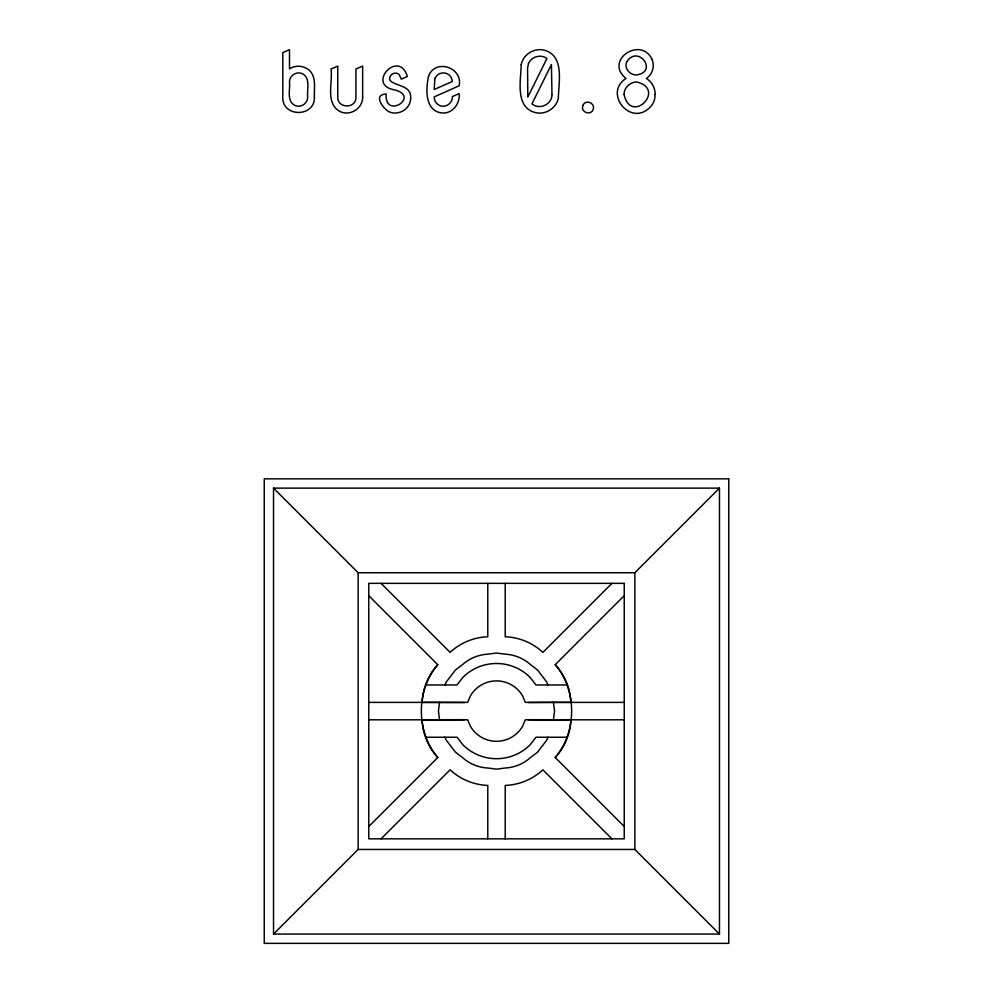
<?xml version="1.0" encoding="UTF-8"?>
<svg xmlns="http://www.w3.org/2000/svg" width="993" height="993" viewBox="0 0 993 993"><rect width="100%" height="100%" fill="white"/><g stroke="black" fill="none" stroke-linecap="round" stroke-linejoin="round"><path stroke-width="1.49" d="M655.107 94.534L654.772 98.369A16.409 16.409 0 0 1 649.658 107.616C630.257 126.868 603.223 92.994 626 78.459C603.645 60.399 640.882 35.661 652.041 59.381M624.237 595.663L555.224 664.689A58.699 58.699 0 0 1 570.838 702.386L525.297 702.386L522.653 695.994A30.2 30.2 0 0 0 470.347 695.994L467.703 702.386L439.576 702.386L438.434 711.087L439.576 719.801L467.703 719.801L470.347 726.193A30.2 30.2 0 0 0 522.653 726.193L525.297 719.801L570.838 719.801A58.699 58.699 0 0 1 555.224 757.498L624.237 826.511M528.475 719.664L553.424 719.801L554.566 711.087L553.424 702.386L528.475 702.523M624.063 94.397C623.976 87.682 629.86 82.58 636.228 81.86C667.271 88.923 631.039 125.552 624.063 94.534M289.497 81.736C289.571 75.592 296.311 71.211 301.996 73.544C311.032 77.727 306.738 89.531 307.693 97.165C307.718 103.297 301.09 107.989 295.355 105.618C286.158 101.509 290.39 89.68 289.497 81.985M410.668 98.381C410.519 108.895 398.888 115.833 389.355 111.936C383.36 108.945 372.387 94.707 386.165 93.938C384.303 119.979 420.672 96.78 394.817 89.916C365.374 85.125 398.764 48.285 407.391 76.498L401.309 79.179L399.26 74.773C395.512 70.478 387.779 75.17 390.026 80.47C396.567 86.751 411.499 85.038 410.668 98.257M445.013 684.959L446.217 682.067L455.439 670.039L462.415 664.689A41.296 41.296 0 0 1 487.786 654.176L496.5 653.034L505.214 654.176A41.296 41.296 0 0 1 530.585 664.689L537.561 670.039L546.783 682.067L547.987 684.959M547.987 737.228L546.783 740.12L537.561 752.148L530.585 757.498A41.296 41.296 0 0 1 505.214 768.011L496.5 769.153L487.786 768.011A41.296 41.296 0 0 1 462.415 757.498L455.439 752.148L446.217 740.12L445.013 737.228M368.763 595.663L437.776 664.689C415.893 690.309 415.893 731.878 437.776 757.498L368.763 826.511M555.224 757.498C577.107 731.878 577.107 690.309 555.224 664.689M611.924 583.35L542.91 652.376A58.699 58.699 0 0 0 505.214 636.761L505.214 583.35M273.534 934.065L358.138 849.449L634.862 849.449L719.466 934.065L719.466 488.122L273.534 488.122L273.534 934.065L719.466 934.065M634.862 849.449L634.862 572.738L719.466 488.122M381.076 838.837L450.09 769.811A58.699 58.699 0 0 0 487.786 785.426L487.786 838.837M464.525 719.664L422.162 719.801A58.699 58.699 0 0 0 437.776 757.498M273.534 488.122L358.138 572.738L634.862 572.738M426.32 684.959L457.053 684.959L462.837 677.425A47.614 47.614 0 0 1 530.163 677.425L535.947 684.959L566.68 684.959M368.763 702.386L439.576 702.386M553.424 702.386L624.237 702.386M368.763 719.801L439.576 719.801M553.424 719.801L624.237 719.801M426.32 737.228L457.053 737.228L462.837 744.762A47.614 47.614 0 0 0 530.163 744.762L535.947 737.228L566.68 737.228M464.525 702.523L422.162 702.386A58.699 58.699 0 0 1 437.776 664.689M381.076 583.35L450.09 652.376A58.699 58.699 0 0 1 487.786 636.761L487.786 583.35M611.924 838.837L542.91 769.811A58.699 58.699 0 0 1 505.214 785.426L505.214 838.837M655.107 94.397C655.306 87.992 651.805 81.91 646.468 78.459L648.516 76.746A15.801 15.801 0 0 0 652.041 59.381M358.138 572.738L358.138 849.449M521.201 64.632C520.928 80.098 514.585 107.865 535.972 112.73C545.815 114.853 556.415 108.038 558.339 98.121C558.625 82.642 564.93 54.913 543.543 50.035C533.7 47.912 523.112 54.727 521.201 64.632M582.941 105.395C580.086 111.824 590.5 116.28 593.057 109.664C595.912 103.235 585.498 98.779 582.941 105.395M362.644 97.302C362.73 108.163 350.802 116.02 340.798 111.911C324.674 104.054 333.027 82.804 331.017 69.026L337.732 66.097L337.732 97.165C337.409 108.709 356.189 108.92 355.928 97.302L355.928 69.026L362.644 66.097L362.644 97.302M428.641 75.803C425.587 89.072 424.644 112.159 443.25 113.065C453.18 113.028 460.231 103.036 459.114 93.603L452.398 96.582C452.808 103.049 445.845 108.125 439.825 105.593A9.21 9.21 0 0 1 434.189 96.88L459.114 85.808C463.234 67.723 435.666 58.239 428.641 75.803M314.409 97.302C314.942 117.459 282.198 117.509 282.782 97.302L282.782 52.629L289.497 49.687L289.497 68.902C295.678 64.657 304.342 65.612 309.754 70.702C316.655 77.839 313.85 88.414 314.409 97.302M528.45 63.564L527.556 68.232L527.817 97.091L546.944 58.463C540.825 53.895 531.454 56.626 528.45 63.564M434.86 78.435L434.189 89.531L452.361 81.463L451.592 78.211A9.16 9.16 0 0 0 443.002 72.886L439.7 73.544L436.833 75.53L434.86 78.435M626.67 62.025C624.026 68.467 629.748 74.922 636.277 74.984C658.942 71.943 637.767 43.915 626.67 62.025M551.971 94.534C552.12 104.377 539.373 110.335 531.963 103.831L551.425 64.533L551.971 94.534M728.763 478.837L264.237 478.837L264.237 943.35L728.763 943.35L728.763 478.837M624.237 583.35L368.763 583.35L368.763 838.837L624.237 838.837L624.237 583.35"/></g></svg>
